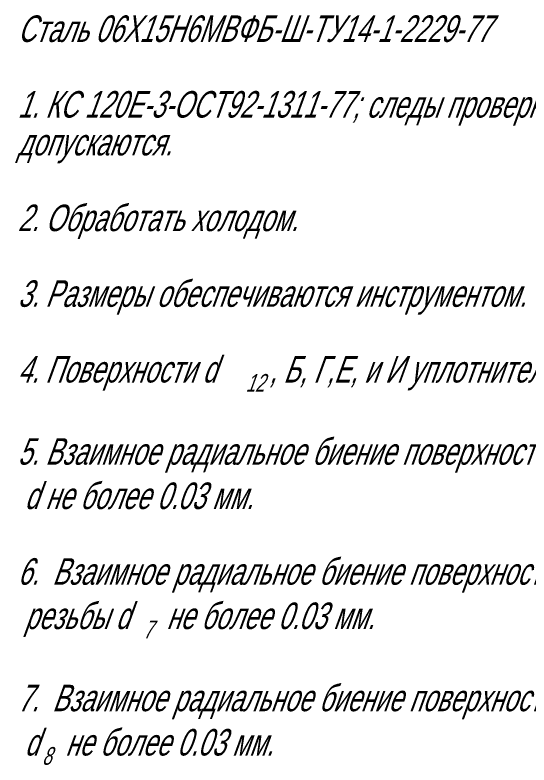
# Model space of a CAD drawing. Extents: x 0 to 841, y 0 to 594.
# Drawn here: x 649.8 to 746.6, y 305.1 to 446.5 of the extents above; entities that cross this region are included whole.
import ezdxf

# ---------------------------------------------------------------- set-up
doc = ezdxf.new("R2010")
doc.units = 0
doc.header["$MEASUREMENT"] = 0
doc.layers.add('0 VIEW0', color=7, linetype='Continuous')
doc.styles.add('K5_TEXTSTYLE', font='win_eskd.shx', dxfattribs={"width": 0.7, "oblique": 15, "bigfont": 'b_eskd.shx'})

msp = doc.modelspace()

# ---------------------------------------------------------------- texts
at = {"layer": '0 VIEW0', "color": 7, "style": 'K5_TEXTSTYLE', "oblique": 20, "width": 0.7}
for s, height, p in [('Сталь 06Х15Н6МВФБ-Ш-ТУ14-1-2229-77', 5, (650.236, 441.458)), ('1. КС 120Е-3-ОСТ92-1311-77; следы проверки твердости не ', 5, (650.236, 427.186)), ('допускаются.', 5, (650.236, 420.05)), ('2. Обработать холодом.', 5, (650.236, 405.779)), ('3. Размеры обеспечиваются инструментом.', 5, (650.236, 391.507)), ('4. Поверхности d', 5, (650.236, 377.236)), (', Б, Г,Е, и И уплотнительные', 5, (697.69, 377.236)), ('12', 3.3333, (693.197, 375.501)), ('5. Взаимное радиальное биение поверхностей d', 5, (650.236, 361.741)), (' d не более 0.03 мм.', 5, (650.236, 353.383)), ('6.  Взаимное радиальное биение поверхностей d', 5, (650.236, 339.111)), (' резьбы d', 5, (650.236, 330.753)), (' не более 0.03 мм.', 5, (676.964, 330.753)), ('7', 3.333, (673.883, 329.019)), ('7.  Взаимное радиальное биение поверхностей d', 5, (650.236, 315.259)), (' d', 5, (650.236, 306.9)), (' не более 0.03 мм.', 5, (657.914, 306.9)), ('8', 3.333, (654.833, 305.166))]:
    msp.add_text(s, height=height, dxfattribs=at).set_placement(p)

doc.saveas('drawing.dxf')
